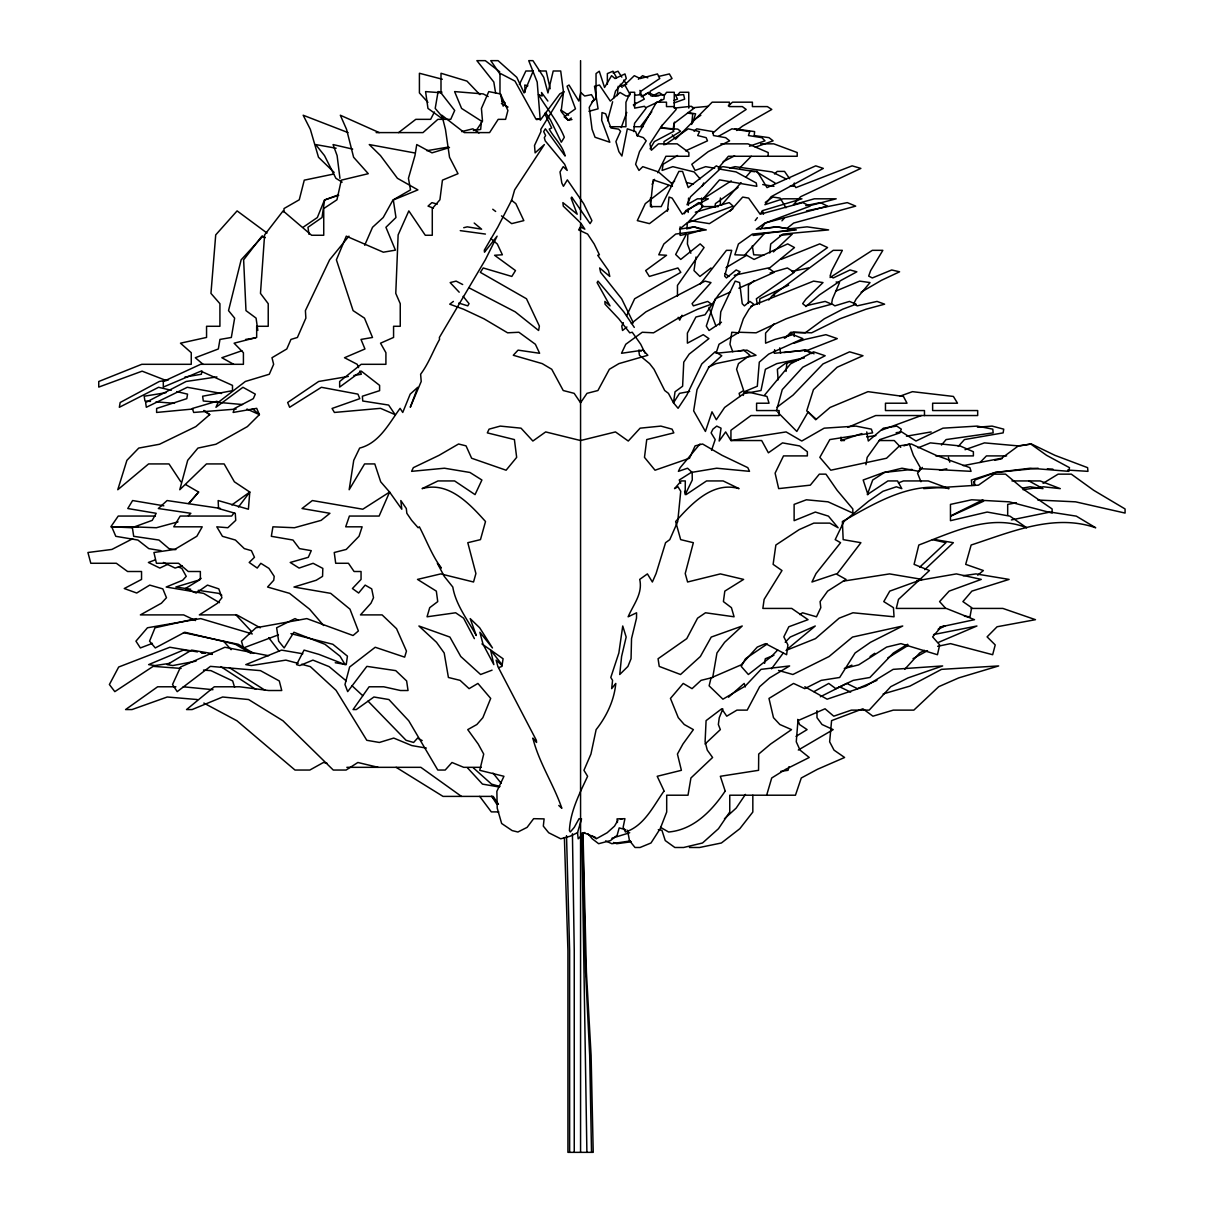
<?xml version="1.0" encoding="UTF-8"?>
<svg xmlns="http://www.w3.org/2000/svg" width="1213" height="1213" viewBox="0 0 1213 1213"><rect width="100%" height="100%" fill="white"/><g stroke="black" fill="none" stroke-linecap="round" stroke-linejoin="round"><path stroke-width="1.5" d="M817.001 710.682L816.986 717.671L822.035 724.51L833.164 729.62L798.306 750.043M663.981 144.938L663.996 141.587L680.599 131.292L677.794 129.124L662.055 128.002M688.196 212.427L688.287 208.848M688.362 205.27L688.544 198.098M686.952 229.181L687.301 223.04L703.146 206.119L698.627 202.616L682.297 214.216L672.138 198.098L669.06 197.067L667.408 211.229M719.688 324.902L720.765 311.847L735.199 281.113L739.612 282.584L742.235 303.659L744.388 305.858L749.861 301.415L753.773 304.175L749.012 309.224L743.357 318.792L738.672 332.817L731.788 332.256L729.968 344.265L732.773 351.785M633.808 131.595L634.551 123.332L646.089 108.23L644.528 106.289L634.657 108.124L634.657 92.279L630.26 92.279L625.938 102.256L625.938 126.728L610.063 126.728M786.054 371.405L786.934 362.141M617.281 95.645L618.221 86.214M673.715 129.427L674.443 122.119M691.668 124.454L692.744 113.81L687.528 113.067M715.048 207.029L715.397 203.632L738.08 187.439M759.323 304.22L759.869 298.762L788.662 285.161M769.785 253.001L770.695 244.01L783.022 234.064L828.631 229.909L807.054 226.846L787.677 228.984M774.637 349.678L774.273 353.286L806.296 350.132L814.059 353.802M794.303 182.996L793.969 186.317L790.345 185.801M764.615 663.344L765.267 658.75L773.924 655.278M696.004 256.989L693.988 270.575L699.916 276.443L711.015 267.967M673.033 129.943L674.064 123.332L694.033 108.23L691.334 106.289L674.261 108.124L674.261 92.279L666.634 92.279L664.497 95.13M974.024 485.488L974.873 480.014L995.403 472.464L1030.307 468.218L1068.896 471.341L1069.472 467.657L1046.607 455.345L1030.732 444.003L1020.027 445.853M865.946 464.7L867.174 457.362L879.925 439.576L899.91 432.874L901.289 429.159L896.786 426.097L883.413 428.174L868.296 441.032L866.749 431.919M201.949 370.935L201.373 374.241L184.922 377.076M743.296 395.438L744.191 391.769L757.306 386.234L759.293 362.141L768.693 354.12L802.885 338.624L793.029 334.682L774.94 339.428L765.585 343.173L765.585 333.09L774.212 323.704M788.981 766.707L788.041 770.316L780.732 771.347M612.641 101.756L608.304 117.782L608.304 121.361M613.611 98.192L615.537 91.066L626.302 78.496L624.968 73.932L615.036 78.557L611.579 75.691L604.559 87.472L599.283 71.233L596.038 73.568L596.038 98.814L591.671 102.195M776.441 410.889L782.249 389.631L802.748 367.251L825.158 355.727L813.559 351.831L790.542 363.915L764.569 395.12M766.661 795.212L771.711 777.988L785.706 769.3L809.238 757.488L800.049 750.119L796.274 741.81L797.957 720.628L825.052 708.786L833.756 716.186L851.405 710.121L869.205 710.121L890.751 686.679L908.082 677.885L942.653 665.937L893.193 669.349L865.794 686.103L827.13 699.188L804.826 686.74M692.668 122.68L695.595 113.81L687.695 112.566M711.561 450.25L715.2 439.576L711.106 432.874L712.91 429.159L716.762 426.097L721.038 428.174L719.157 441.032L725.647 431.919L730.939 440.546L761.673 440.546L768.39 452.813L782.506 442.881L799.685 445.944L807.358 451.752L807.358 455.906L783.507 455.906L775.107 473.146L778.67 488.612L810.314 485.155L819.336 474.147L825.947 474.147L837.122 490.295L852.83 508.96L852.83 513.069L828.07 501.833L806.387 499.786L794.121 504.396L794.121 520.68L815.333 512.053L828.449 516.147L838.138 527.776L829.798 523.121L813.802 523.121L799.2 529.611L775.865 545.016L773.121 564.363L781.991 570.55L764.129 599.389L762.856 608.426L791.725 608.426L808.025 619.676L788.829 626.757L783.825 636.87L787.904 644.922L786.615 654.717L765.539 643.633L757.276 647.075L741.158 664.86L711.045 677.885L709.12 685.845L722.918 699.188L745.237 686.103L761.051 669.349L789.618 665.937L769.664 677.885L759.656 686.679L747.208 710.121L736.943 710.121L726.739 716.186L721.72 708.786L706.087 720.628L705.102 741.81L707.285 750.119L712.592 757.488L690.925 777.988L688.014 795.212L666.695 795.212L666.695 812.028L660.206 828.691L650.987 842.99L640.07 847.493L635.006 847.493L629.456 840.579L627.546 830.268M621.238 127.577L626.772 112.415M722.857 708.923L719.279 717.671L718.354 724.51L720.34 729.62L705.041 744.024M533.204 70.991L524.092 92.946L516.783 77.329L498.073 60.65L490.78 60.65L500.211 74.402M364.688 245.253L372.543 227.286L383.217 217.521L392.982 199.993L410.51 189.895L408.447 178.296L414.952 155.598L416.756 144.559L431.995 152.853L449.492 147.561M684.39 213.761L685.8 210.531L708.377 198.811L697.445 198.811L686.998 204.709L690.576 196.733L720.719 168.395L716.352 165.847L688.226 187.621L682.555 171.397L678.886 171.397L661.206 206.589L650.471 206.589L650.471 197.962M634.081 106.092L635.642 102.756M639.554 94.417L641.131 91.066L659.781 78.496L657.476 73.932L640.267 78.557L634.293 75.691L623.467 86.168M662.419 124.848L660.933 128.002L672.897 129.124L673.852 131.292L654.383 141.587L650.062 148.774M623.376 322.673L621.769 326.085L622.527 330.497L626.909 327.01M626.605 315.835L634.657 298.762L680.811 272.349L677.915 267.967L649.334 276.443L645.65 270.575L666.559 255.276L658.765 254.791L663.845 244.01L675.717 234.064L706.269 229.909L693.881 226.846L679.538 229.181L686.952 223.04L733.107 206.119L729.225 202.616L695.292 212.199M702.13 186.317L703.692 182.996M682.009 315.244L679.705 320.126L678.203 317.306M519.391 84.501L525.881 70.991L533.371 70.991M249.529 634.005L251 630.957L235.686 614.612M652.109 184.315L654.535 179.357M657.795 172.762L665.922 156.265L688.878 156.265L688.878 152.535L677.188 143.847L658.447 143.847L651.366 150.26L649.91 143.847L661.585 126.061L676.187 109.458L673.973 106.592L666.483 106.592L666.483 102.18L656.551 102.18L637.234 135.977M434.451 111.96L430.63 119.344L415.801 119.344L398.607 132.596M648.788 94.22L650.486 91.066L672.032 78.496L669.364 73.932L658.538 76.464M617.887 820.337L614.521 826.129L607.167 832.74L596.265 838.805L592.551 836.242M663.784 791.361C653.185 806.372 644.148 825.886 625.453 832.012L623.118 827.372L624.922 818.684L620.283 818.836M745.449 794.394L736.17 808.101L724.464 818.745M771.498 668.833L783.28 652.988M659.144 102.256L661.282 99.405M233.927 513.069L231.668 516.056L180.176 516.056L173.762 526.821L202.222 526.821L196.855 536.252L174.717 549.428L153.93 552.506L156.432 563.272L178.538 563.272L188.273 571.505L200.357 571.505L200.357 579.42L185.407 588.532L196.172 593.021L207.468 585.106L218.81 588.881L221.949 597.706L217.567 603.21L199.341 614.9L236.823 614.9L260.264 627.818M238.461 507.064L249.787 492.069L234.382 481.804L224.147 463.927L206.468 463.927L179.767 489.734L187.697 460.318L197.946 448.082L215.929 444.246L247.361 426.612L259.4 414.634L256.686 408.341L233.123 412.45L234.534 408.463L253.32 398.652L255.306 394.134L242.949 387.296L215.959 407.28L218.052 402.504L245.344 381.473L269.301 374.241L273.638 364.309L271.985 357.729L286.784 348.98L290.953 339.428L297.412 337.472L305.873 318.124L305.403 310.619L329.602 259.84L348.935 236.156M640.676 126.334L651.775 111.748M755.199 220.554L757.382 217.688M760.657 213.397L762.841 210.531L801.945 198.811L783.007 198.811L764.918 204.709L771.104 196.733L823.309 168.395L815.743 165.847L767.041 187.621L757.2 171.397L750.847 171.397L745.95 177.022M760.551 229.181L765.236 223.04L810.178 206.119L802.733 202.616L760.142 214.216L748.648 198.098L742.69 197.067L730.196 211.047M837.364 573.537L860.912 542.696L843.171 539.633L842.383 521.529C874.664 503.395 910.326 481.258 949.036 488.642L928.233 480.939L903.473 480.939L898.408 482.895M724.995 791.361C711.697 810.981 693.502 829.844 668.59 832.012L660.569 827.372M700.326 283.978L726.451 250.333L731.712 250.333L724.631 276.079L726.451 277.959L736.155 269.968L740.082 271.803L731.045 280.279L718.49 294.911L705.041 314.774L695.928 317.002L687.392 333.09L687.392 343.173L703.237 334.682L708.923 338.624L689.181 354.12L683.753 362.141L682.616 386.234L675.034 391.769L673.488 402.792L678.082 408.296L686.801 395.12L701.796 363.915L715.094 351.831L721.78 355.727L708.847 367.251L697.02 389.631L693.654 410.889L705.42 431.449L711.986 411.814L716.322 419.743L724.631 407.447L746.511 391.663L766.98 396.439L769.042 403.216L756.594 403.216L756.594 410.555L779.125 410.555L779.125 415.543L750.968 415.543L730.939 430.266L730.939 440.546L786.1 431.919L801.763 441.032L824.173 428.174L855.893 426.097L871.389 429.159L872.617 432.874L829.813 439.576L819.836 457.362L830.784 470.219L886.551 458.241L899.485 445.853L911.342 444.003L936.163 455.345L969.854 467.657L971.067 471.341L919.56 468.627M699.962 444.003L680.19 467.657L678.401 471.341L687.544 468.218L692.168 472.464L692.274 480.014L685.193 494.616L685.3 480.939L681.251 480.939L674.534 488.642L677.991 486.792L680.736 491.28L677.733 521.529L669.788 539.633L665.573 542.696L656.081 573.537L652.367 581.997L647.408 573.901L639.706 579.405C642.996 593.627 633.292 604.665 628.137 616.795L636.582 612.777L636.507 618.175L631.533 638.629L631.048 658.75L627.909 666.422L619.737 674.504L621.587 656.521L626.166 637.068L622.739 625.999L618.857 652.988L610.791 677.476L612.565 680.357L611.67 688.65L615.764 683.435C614.278 700.341 606.561 716.383 596.129 729.62L590.943 754.061L583.938 770.316L587.608 776.29C579.632 793.438 570.231 811.421 569.428 830.587L570.292 832.012L574.249 827.372L579.071 818.684L581.543 818.881L577.524 832.74L578.192 838.805L584.727 832.482M768.724 300.005L772.241 295.684L833.24 250.333L842.353 250.333L831.739 270.696L830.086 276.079L833.24 277.959L850.04 269.968L856.848 271.803L841.2 280.279L819.457 294.911L805.75 306.586M922.38 467.399L917.528 473.146L920.955 481.743M941.47 445.05L946.095 439.576L993.159 432.874L992.795 429.159L977.117 426.097L942.956 428.174L915.997 441.032L901.653 431.919L896.134 432.707M188.879 503.501L198.614 492.069L185.68 484.594M718.672 167.667L728.407 156.265L797.199 156.265L797.199 152.535L773.818 143.847L760.687 143.847M677.476 95.13L679.947 92.279L688.757 92.279L688.757 108.124M702.509 199.432L719.536 179.873L756.806 186.317L756.275 182.996L736.094 171.928L718.202 168.834M721.462 205.179L741.052 182.647M188.773 503.365L198.614 492.069M781.96 220.842L784.22 218.264M958.27 446.414L964.441 439.576L1003.151 432.874L1003.727 429.159L992.082 426.097L977.451 427.203M262.842 236.156L241.144 259.84L228.529 310.619L234.64 318.124L231.334 337.472L219.962 339.428L218.34 348.98L195.308 357.729L203.071 364.309M904.701 669.318L919.666 652.988L924.412 650.32M785.63 337.593L790.8 332.256L805.265 332.817L824.309 318.792L842.641 309.224L856.105 304.175L849.464 301.415L834.847 305.858L831.633 303.659L832.421 299.095L839.517 282.584L836.106 281.992M777.669 650.032L771.407 656.521L748.36 674.504L741.234 666.422L745.495 658.75L767.268 643.936M785.205 642.253L790.209 637.068L815.272 625.999L787.04 649.44M979.983 462.547L986.442 455.906L1006.623 455.906M739.687 168.016L751.272 156.265M774.576 174.005L777.184 171.397L784.523 171.397L789.693 178.766M188.379 515.661L190.85 513.311L158.342 508.52L167.091 500.544L220.387 508.414M773.439 251.925L792.377 234.018L779.686 235.458M924.761 569.685L953.357 542.696L935.314 539.633M694.079 131.292L696.732 128.821L712.865 131.611L713.487 135.553L725.632 137.66L729.635 140.844L708.256 151.625L691.804 164.271L695.079 170.427L705.663 166.666L714.624 168.213M919.757 567.108L945.913 542.696L932.388 539.633M712.804 133.172L720.886 126.061L746.177 109.458L742.341 106.592L729.377 106.592L729.377 102.18L712.167 102.18L675.535 139.192L672.275 134.886M728.513 697.217L744.176 683.435L745.328 686.922M728.285 105.895L732.516 102.18L752.394 102.18L752.394 106.592L767.359 106.592L771.802 109.458L742.599 126.061L736.761 130.504M203.936 410.388L209.713 414.634L195.824 426.612L159.525 444.246L138.752 448.082L126.91 460.318L117.767 489.734L148.593 463.927L169.016 463.927L180.828 481.804M638.372 79.239L642.602 75.691L647.772 77.844M754.152 280.658L748.391 285.389L748.391 303.326M768.557 268.831L794.485 247.558L787.692 243.889L754.077 259.43L745.252 254.487L763.993 234.018L753.015 235.458M977.693 575.159L983.409 570.55L965.684 564.363L971.143 545.016C1010.641 532.143 1054.006 513.205 1095.703 527.776L1076.325 516.147L1050.094 512.053L1011.369 519.922M631.306 323.507L645.923 311.847L705.026 281.113L711 282.584L692.077 303.659L693.366 305.858L707.74 301.415L711.409 304.175L697.596 309.224L677.172 318.792L653.519 332.817L642.253 332.256L625.772 344.265L621.511 353.286L643.072 350.132L647.863 355.273L618.933 363.612L609.381 369.268L597.918 390.525L586.986 393.346L580.572 402.792L574.158 393.346L563.226 390.525L551.748 369.268L542.211 363.612L513.281 355.273L518.057 350.132L539.633 353.286L535.373 344.265L518.891 332.256L507.61 332.817L483.957 318.792L463.548 309.224L449.72 304.175L453.404 301.415M787.207 228.165L793.681 223.04L855.681 206.119L847.296 202.616L806.539 210.85M571.247 118.01L568.336 120.269L564.106 116.827M668.757 185.528L645.316 203.632L637.31 220.614L649.471 223.632L668.393 209.243M671.684 183.269L674.61 181.01M777.033 407.189L793.044 395.12L823.02 363.915L849.6 351.831L862.989 355.727L837.122 367.251L813.453 389.631L806.736 410.889L816.425 419.364M231.865 504.942L249.787 492.069L248.392 509.217L218.158 500.544L218.537 508.52L235.261 513.311L235.747 520.362L227.832 527.731L216.809 526.821L222.434 536.313L235.413 540.043L244.313 548.61L251.409 550.657L254.457 557.313L249.196 562.468L257.247 568.063L260.825 563.302L268.952 568.397L274.199 576.357L273.744 580.254L267.557 587.031L289.573 593.354L309.573 609.169L323.613 625.499M565.228 116.099L575.478 108.821L567.077 86.214L569.018 85.031L578.844 101.058L580.815 92.491L584.666 96.024L591.459 94.659L594.082 99.117L589.245 107.366L592.065 129.26L595.037 137.266L609.821 142.224L601.678 120.299L601.997 112.566L605.681 113.81L610.943 128.002L618.615 129.124L620.556 131.292L615.916 141.587L618.888 151.655L621.905 156.037L627.318 128.821L635.657 131.611L637.113 135.553L643.39 137.66L646.211 140.844L639.494 151.625L635.612 164.271L638.978 170.427L642.769 166.666L658.492 171.928L671.183 182.996L672.411 186.317L653.17 179.873L650.653 203.632L651.912 207.029M792.605 272.425L827.584 247.558L819.745 243.889L780.929 259.43M765.282 202.374L772.878 197.067L780.126 198.098L785.979 207.772M870.085 656.521L874.755 653.276M665.421 144.529L688.271 128.821L699.537 131.611L697.687 135.553L706.178 137.66L707.482 140.844L685.588 150.852M303.083 227.286L317.351 217.521L324.493 199.993L338.23 194.944M201.07 578.313L198.204 580.254L175.84 587.031L190.729 589.23M799.822 614.582L802.506 612.777L816.485 616.795L820.807 607.668L820.079 601.603L827.63 591.125L846.052 579.405L836.136 573.901L811.952 581.997L816.031 573.537L840.579 542.696L835.196 539.633L843.914 521.529L868.584 501.196L882.973 491.28L896.362 486.792L901.805 488.642L897.559 480.939L887.931 480.939L867.31 494.616L872.708 480.014L884.504 472.464L901.987 468.218L918.984 471.341L920.349 467.657L913.404 455.345L909.401 444.003L903.882 445.853M721.477 322.218L709.074 330.497L706.3 326.085L715.321 298.762L730.469 291.969M642.693 96.297L648.439 92.491L651.154 96.024L664.375 94.659L663.966 99.117L646.438 107.366M693.139 120.314L700.826 115.28M784.326 338.26L793.469 332.256L811.633 332.817L839.957 318.792L866.037 309.224L884.611 304.175L877.029 301.415L857.182 305.858L853.755 303.659L856.12 299.095L870.039 282.584L859.653 281.113L835.712 291.12M908.385 645.255L887.764 657.962M830.071 277.55L872.329 250.333L882.852 250.333L870.6 270.696L868.675 276.079L872.329 277.959L891.722 269.968L899.576 271.803L881.517 280.279L861.124 292.166M701.948 199.675L731.227 180.873M732.834 208.879L709.438 223.632L690.182 220.614M1043.074 483.32L1058.115 474.147L1071.306 474.147L1093.671 490.295L1125.073 508.96L1125.073 513.069L1075.567 501.833L1037.858 500.044M907.673 644.255L893.39 652.988L869.903 677.476L853.239 680.357L835.848 688.65L828.752 683.435L813.938 691.637M677.521 155.507L663.147 164.271L662.101 170.427L672.836 166.666L694.109 171.928L700.098 178.842M796.031 736.336L807.1 729.62L799.534 724.51L797.745 719.385M725.965 267.709L746.662 255.276L734.851 254.791L738.414 244.01L752.394 234.064L796.365 229.909L776.745 226.846L756.26 229.181L765.039 223.04L827.478 206.119L820.397 202.616L805.72 205.619M641.237 96.782L648.697 92.491L655.247 96.024L658.886 95.782M718.884 136.083L731.924 128.821L749.755 131.611L748.451 135.553L761.87 137.66L765.009 140.844L749.452 146.227M913.025 658.644L927.536 650.638M652.655 95.918L659.084 92.491L663.102 95.13M633.322 104.894L644.33 99.117L641.525 94.659L634.642 95.266M723.13 161.738L734.608 155.84M132.702 538.724L111.93 549.428L87.927 552.506L90.808 563.272L116.342 563.272L127.592 571.505L141.542 571.505L141.542 579.42L124.272 588.532L136.705 593.021L149.745 585.106L162.845 588.881L166.469 597.706L161.405 603.21L140.374 614.9L183.648 614.9L195.536 620.571M951.219 515.601L982.848 499.877M820.382 696.732L846.826 683.435L857.394 688.65L876.954 680.357M938.104 629.259L944.912 625.999L939.514 627.273M577.57 832.664L570.049 836.242L560.755 838.805L548.685 832.74L543.318 826.129L544.106 818.881L533.629 818.684L527.094 827.372L517.89 832.012L512.144 830.587L501.651 823.491L497.209 808.101L496.86 791.361L503.941 776.29L479.757 770.316L483.714 754.061L478.195 744.024L467.748 729.62L476.876 724.51L482.865 717.671L490.689 698.43L477.922 683.435L469.097 688.65L460.076 680.357L448.416 677.476L444.185 652.988L436.528 642.314L418.91 625.999L449.887 637.068L460.788 656.521L480.606 674.504L492.069 670.152M845.264 668.242L851.89 665.118M168.243 564.09L159.813 568.063L148.411 562.468L155.219 559.89M708.468 367.145L716.034 363.612L756.017 355.273L746.981 350.132L716.034 353.286L719.021 344.265L739.111 332.256L756.093 332.817L786.1 318.792L812.937 309.224L831.648 304.175L825.158 301.415L805.387 305.858L802.672 303.659L805.978 299.095L822.99 282.584L813.559 281.113L750.892 306.267M951.007 516.056L983.637 501.196M738.884 288.194L774.228 272.349L768.284 267.967L734.244 275.29M847.948 427.325L875.71 415.543L977.678 415.543L977.678 410.555L932.63 410.555L932.63 403.216L957.512 403.216L953.403 396.439L912.449 391.663L900.198 396.09M938.619 642.314L976.935 625.999L933.54 634.566M918.105 447.855L930.341 442.881L960.074 445.944L973.387 451.752L973.387 455.906L935.814 455.906M786.039 650.426L815.47 638.629L839.153 618.175L852.951 612.777L894.042 616.795L893.45 607.668L883.777 601.603L889.766 591.125L922.123 579.405L889.554 573.901L843.293 581.133M804.659 351.421L837.273 338.624L825.901 334.682L805.007 339.428L794.197 343.173M152.413 643.36L140.374 647.939L135.947 641.161L147.455 627.773L200.721 618.6L252.319 633.944M498.619 667.666L501.909 666.422L503.077 658.75L481.925 643.936M278.429 634.854L243.404 647.939L241.478 641.161L255.928 627.773L306.813 618.6L353.059 635.521L358.381 630.957L349.981 609.169L330.679 593.354L293.955 587.031L316.199 580.254L322.567 576.357L322.825 568.397L313.121 563.302L299.08 568.063L290.225 562.468L308.299 557.313L311.271 550.657L299.429 548.61L292.985 540.043L271.333 536.313L272.925 526.821L294.456 527.731L321.111 520.362L329.921 513.311L302.037 508.52L312.363 500.544L362.808 509.217L389.6 492.069L401.791 509.217L400.821 500.544L406.31 508.52L406.84 513.311L411.677 520.362L418.136 527.731L419.364 526.821C426.658 540.71 431.904 555.266 441.305 568.063L437.377 563.302L444.246 576.357L452.798 587.031C455.709 604.756 467.748 619.995 476.3 635.521L470.174 618.6L479.666 627.773L492.463 647.939L479.878 632.246L483.062 644.285L493.843 664.618L490.628 650.107L502 664.618L502.106 665.558L496.117 660.115L497.921 666.634L536.343 740.294L536.571 742.462L532.856 738.08C538.997 762.841 553.78 784.568 561.846 808.313L558.784 805.493M674.034 100.391L677.476 99.117L675.262 94.659M881.29 430.266L921.364 415.543M133.718 527.124L152.216 520.362L156.204 513.311L127.774 508.52L132.611 500.544L163.831 505.821M613.141 72.992L618.008 71.233L621.829 77.132M674.034 102.923L684.663 99.117L683.632 94.659L674.898 95.281M755.29 147.182L773.121 140.844L768.997 137.66L754.228 135.553L754.622 131.611L735.017 128.821M965.032 449.705L984.44 442.881L1018.784 445.944M241.933 350.724L221.858 357.729L233.669 364.309M688.65 228.605L693.76 226.846L702.918 229.909L687.877 234.064L687.422 244.01L690.849 253.244M182.102 565.683L175.127 568.063L163.437 562.468M338.745 195.232L324.614 199.993L322.021 217.521L307.981 227.286L308.981 234.321M841.003 437.12L841.003 440.546L861.821 433.572M611.913 838.259L629.699 832.74M473.373 130.488L476.967 129.412L482.501 121.148L481.425 108.427L488.778 91.597L500.363 93.917L503.198 106.198M216.975 401.23L192.336 408.463L193.686 412.45L236.156 409.069M883.14 693.957L909.917 686.103L941.546 669.349L998.663 665.937L958.755 677.885L938.741 686.679L913.844 710.121L893.314 710.121L872.92 716.186L862.883 708.786L831.587 720.628L829.647 741.81L834.013 750.119L844.612 757.488L817.441 769.3L801.277 777.988L795.455 795.212L729.756 795.212L729.756 812.028L718.49 828.691L702.524 842.99L683.616 847.493L674.853 847.493L665.255 840.579L661.919 830.268L658.31 829.677M770.149 272.955L787.404 267.967L794.272 272.349L756.381 298.762L757.246 304.22M799.109 359.685L785.054 363.612L777.366 369.268L778.124 379.896M588.942 111.308L598.07 108.821L594.522 86.214L599.465 85.031L610.291 101.058L620.04 92.491L626.06 96.024L629.486 95.721M178.053 521.848L156.416 527.731L132.262 526.821L133.688 536.313L158.948 540.043L168.971 548.61L175.87 549.625M729.589 168.076L735.048 166.666L772.029 171.928L786.342 179.039M810.906 205.376L836.197 198.811L814.332 198.811L793.423 204.709L800.58 196.733L860.866 168.395L852.117 165.847L795.88 187.621L793.818 184.664M719.385 167.606L723.024 166.666L754.789 171.624M844.324 668.454L858.713 664.86L886.642 647.075L900.941 643.633L937.452 654.717L939.681 644.922L932.63 636.87L941.288 626.757L974.524 619.676L946.307 608.426L896.286 608.426L898.499 599.389L929.431 570.55L914.086 564.363L918.817 545.016C952.493 532.325 990.505 513.16 1026.683 527.776L1009.913 516.147L987.185 512.053L950.461 520.68L950.461 504.396L971.689 499.786L1009.261 501.833L1052.126 513.069L1052.126 508.96L1024.924 490.295L1005.562 474.147L994.129 474.147L978.512 485.155L923.7 488.612M461.592 131.611L472.873 128.821L478.968 133.005M463.715 227.71L467.263 226.846L481.606 229.181L474.192 223.04M994.918 460.303L1002.059 458.666M783.901 352.558L805.129 350.132L811.649 353.559M196.415 618.6L155.037 627.773L149.563 641.161L155.294 647.939L184.755 632.246L235.352 644.285L250.97 653.413M792.119 271.439L808.358 267.967M333.605 174.066L304.266 180.161L299.262 199.781L283.994 208.56L283.994 212.123M937.664 646.317L950.507 643.633L992.659 654.717L995.221 644.922L987.094 636.87L997.086 626.757L1035.477 619.676L1002.878 608.426L971.204 608.426M804.325 357.926L776.836 363.612L765.403 369.268L760.991 390.525L745.54 393.346M571.96 119.526L568.336 120.269L561.134 111.505L563.514 92.279L560.709 70.991L553.219 70.991L547.958 92.946L543.742 77.329L532.947 60.65L528.732 60.65L537.192 82.044L540.255 120.239L559.784 93.917L564.06 91.597L540.801 129.412L540.968 131.58L534.524 145.454L535.115 152.853L544.364 144.559L514.63 189.895L511.75 199.993L497.724 227.286L484.321 250.151L484.487 252.198L497.103 236.156L485.306 259.84L439.379 337.472L439.531 339.428C432.965 351.103 428.78 363.339 420.623 374.241L421.214 381.473L410.282 407.28L417.757 387.296L410.191 394.134L402.746 412.45L400.093 408.341C388.994 423.489 379.335 443.079 359.654 448.082L353.741 460.318L349.162 489.734L364.582 463.927L374.787 463.927L380.7 481.804L389.6 492.069L379.123 516.056L349.405 516.056L345.705 526.821L362.126 526.821L359.033 536.252L346.251 549.428L334.242 552.506L335.698 563.272L348.449 563.272L354.075 571.505L361.049 571.505L361.049 579.42L352.422 588.532L358.639 593.021L365.158 585.106L371.709 588.881L373.513 597.706L370.981 603.21L360.473 614.9L382.11 614.9L396.545 628.683L406.461 651.093L404.657 657.143L375.211 647.257L349.617 667.029L344.977 684.526L347.691 691.637L366.857 666.362L395.756 670.637L406.628 680.948L408.038 690.515L400.487 690.515L383.717 686.785L369.101 686.785L353.074 709.56L356.288 709.56L373.907 697.005L388.903 699.537L408.751 720.78L437.787 770.043L445.201 770.043L451.994 762.492L463.7 767.329L481.318 767.329M939.499 470.219L946.792 468.809M963.243 465.64L1001.604 458.241L1018.42 445.853L1031.444 444.003L1054.946 455.345L1087.591 467.657L1087.955 471.341L1067.652 470.068M196.051 661.13L172.777 665.558L167.212 664.618L191.609 650.107L211.471 653.458M1016.433 502.743L1007.685 504.396L1007.685 515.252M689.681 391.465L679.523 393.346L673.488 402.792L668.424 393.346L664.709 390.525L654.019 369.268L649.592 363.612L639.463 355.273L638.72 350.132L641.283 351.012M738.414 351.118L743.796 350.132L749.877 355.273L738.474 363.612L736.594 369.268L743.645 390.525L739.142 393.346L739.93 396.499M619.873 85.926L624.831 85.031L630.199 94.659M906.46 436.195L931.175 431.919M1022.711 488.081L1030.125 486.792L1042.998 488.642L1028.912 480.939M916.755 580.754L956.39 573.901L981.256 579.405L949.127 591.125L939.59 601.603L945.063 607.668M168.455 379.896L159.312 381.473L120.163 402.504L119.344 407.28L158.585 387.296L171.26 390.283M536.495 119.617L540.164 118.995L535.903 118.995L514.964 81.089L499.983 73.265L499.983 92.916L507.898 110.474L505.594 119.344L498.194 119.344L489.597 132.596L464.306 132.596L441.866 115.235L445.459 129.351L449.523 157.25L458.014 173.686L442.427 180.161L439.91 199.781L432.283 208.56L432.283 235.261L425.278 235.261L408.826 210.895L398.137 234.897L395.772 293.394L400.245 303.69L400.245 326.282L393.573 326.282L393.573 337.426L380.533 343.188L385.916 352.71L385.916 364.309L361.186 364.309L339.655 381.504L339.655 387.083L361.353 371.163L379.608 385.385L379.608 390.662L362.369 396.226L362.748 401.003L388.645 405.066L395.135 414.634L380.533 408.341L334.424 412.45L332.059 408.463L359.806 398.652L357.941 394.134L321.4 387.296L289.634 407.28L287.648 402.504L318.67 381.473L348.343 376.439M475.193 130.337L480.666 129.412L481.47 121.148L461.592 108.427L454.602 91.597L483.214 93.917L488.172 96.54M426.87 150.7L448.689 147M353.908 375.499L361.322 374.241L359.958 370.935M165.938 392.709L144.165 396.226L144.938 401.003L150.488 401.442M630.442 840.897L611.883 843.702L605.575 840.912M245.602 339.428L255.518 337.972M216.945 376.925L186.15 381.473L145.636 402.504L146.318 407.28L187.302 387.296L221.524 393.482M169.608 663.375L154.991 665.558L148.623 664.618L183.36 650.107L190.593 651.184M764.129 228.666L776.684 226.846L794.424 229.909L759.414 234.064M866.689 436.892L875.892 435.588M1023.014 489.703L1043.423 486.792L1060.298 488.642L1040.148 480.939L1011.976 480.939M963.077 575.735L975.949 573.901L1009.095 579.405L971.871 591.125L962.91 601.603L971.658 607.668L969.991 616.795L964.441 616.265M631.23 841.792L616.72 843.702L613.535 842.489M912.04 469.431L883.807 472.464L863.171 480.014L867.977 494.616M1038.116 468.218L995.145 472.464L971.37 480.014L971.916 485.488M192.822 409.024L156.598 412.45L156.644 408.463L186.787 398.652L187.56 394.134L176.689 391.572M692.335 107.79L708.483 106.289M622.269 818.775L617.038 818.881L617.432 822.505M538.769 70.991L546.168 70.991L550.202 88.731M633.99 126.728L642.981 126.728M376.136 132.596L422.988 132.596L437.878 119.344L450.72 119.344L454.693 110.474L441.001 92.916L441.001 73.265L466.944 81.089L479.893 94.629M720.871 143.847L747.921 143.847L768.178 152.535L768.178 156.265M701.645 206.589L718.369 206.589M841.003 440.546L844.521 440.546M879.167 440.546L894.254 440.546L900.713 447.354M155.4 516.056L118.237 516.056L110.838 526.821L138.221 526.821M175.9 686.785L157.629 686.785L125.576 709.56L132.005 709.56L167.258 697.005L197.219 699.537M183.208 686.785L212.957 689.697M346.842 767.329L420.85 767.329L461.456 796.395M498.786 811.891L491.31 811.891L479.711 796.395M689.439 847.493L699.552 847.493L721.401 842.99L739.839 828.691L752.833 812.028L752.833 795.212M132.035 527.731L111.717 526.821L115.796 536.313L137.873 540.043L148.79 548.61L160.859 550.657M763.796 255.276L753.713 254.791L752.303 245.814M1047.35 468.794L1052.884 469.143M441.759 92.825L425.581 91.597L427.962 108.427L442.745 119.026M181.116 668.424L153.156 666.362L114.81 691.637L109.397 684.526L118.677 667.029L169.865 647.257L197.461 651.897M203.496 670.092L210.941 670.637L232.684 680.948L234.579 687.331M156.037 401.867L174.52 403.323M242.539 404.551L203.299 401.003L202.632 396.226L232.487 390.662L232.487 385.385L200.873 371.163L163.3 387.083L163.3 381.504L200.585 364.309L243.419 364.309L243.419 352.71L234.094 343.188L256.671 337.426L256.671 326.282L268.225 326.282L268.225 303.69L260.477 293.394L264.601 234.897L283.114 210.895L311.605 235.261L323.735 235.261L323.735 208.56L336.956 199.781L341.293 180.161L368.282 173.686L353.605 157.25L346.554 129.351L340.337 115.235L379.199 132.596M441.835 91.945L438.09 91.597L435.209 108.427L443.67 118.328M460.258 230.637L485.427 234.064M198.174 590.337L218.658 593.354L221.797 595.219M201.434 652.776L205.058 653.307M208.666 653.852L212.29 654.383L208.515 653.746M762.719 184.558L773.955 186.317M201.146 652.518L204.83 653.125M302.81 653.777L281.552 650.107L245.784 664.618L251.243 665.558L285.874 660.115L298.11 663.375M335.243 662.738L346.236 664.618L347.434 656.157L332.862 644.285L290.908 633.626M426.354 748.087L411.798 745.57L393.74 738.08L379.366 742.462L366.796 740.294L336.062 690.318L310.346 666.634L301.612 664.299M498.952 786.949L482.471 784.114L467.43 767.753M336.137 148.213L315.668 144.559L324.493 155.598L335.895 178.296L342.157 182.162M414.164 152.853L369.268 144.559L380.488 155.598L397.424 178.296L417.894 189.895L393.315 199.993L395.969 217.521L385.931 227.286L395.423 250.151L383.338 252.198L346.296 236.156L336.395 259.84L353.104 310.619L364.476 318.124L372.512 337.472L361.004 339.428L364.961 348.98L344.522 357.729L357.198 364.309L358.578 367.615M268.604 655.733L224.89 647.257L180.555 667.029L172.519 684.526L177.219 691.637L210.41 666.362L260.461 670.637L279.293 680.948L281.75 690.515L268.664 690.515L239.613 686.785L214.292 686.785L186.529 709.56L192.109 709.56L222.631 697.005L248.589 699.537L282.978 720.78L333.272 770.043L346.099 770.043L357.865 762.492L378.153 767.329M327.025 763.235L323.416 762.492L309.831 770.043L295.002 770.043L236.944 720.78L203.845 703.07M183.481 632.625L238.248 644.285L253.729 653.413M352.665 149.123L333.059 144.559L337.108 155.598L339.943 178.296M686.497 182.45L693.442 184.179M527.867 85.82L524.759 85.031L525.153 92.158M442.305 79.239L419.41 73.265L419.41 92.916L427.916 102.377M595.735 837.516L583.574 832.664M437.271 204.133L431.904 202.616L428.022 206.119L433.359 208.075M778.519 670.455L792.877 674.504L829.07 656.521L852.496 637.068L902.745 625.999L870.464 642.314L855.089 652.988L839.684 677.476L821.246 680.357L804.75 688.65L793.56 683.435L768.981 698.43L773.485 717.671L779.853 724.51L791.543 729.62L770.634 744.024L758.701 754.061L758.565 770.316L720.325 776.29L725.283 791.361M625.863 829.798L619.191 827.888L617.114 835.332L610.427 840.609L598.646 843.702L592.278 838.835L587.971 833.771M499.999 786.54L491.523 784.114L473.297 767.814M458.787 303.083L467.778 305.858L469.052 303.659L463.108 296.351M348.055 132.596L303.174 115.235L310.346 129.351L318.488 157.25L334.136 172.428M166.469 380.639L142.133 371.163L98.753 387.083L98.753 381.504L141.8 364.309L191.26 364.309L191.26 352.71L180.494 343.188L206.559 337.426L206.559 326.282L219.917 326.282L219.917 303.69L210.956 293.394L215.717 234.897L237.096 210.895L266.996 233.048M178.432 566.941L181.829 568.397L186.241 576.357L182.663 580.254L166.181 587.031L203.602 593.354L219.477 602.664M246.936 409.039L259.4 414.634L252.365 408.66M265.253 237.687L261.872 236.156L243.631 259.84L245.981 310.619L256.079 318.124L257.823 330.436M501.955 101.376L505.154 102.862M839.29 686.634L850.662 692.123M298.413 620.283L295.047 618.6L276.625 627.773L278.656 641.161L284.16 647.939L293.91 632.246L324.963 644.285L339.989 656.157L345.129 664.618L318.943 654.383L304.069 650.107L296.548 664.618L299.823 665.558L312.909 660.115L329.132 666.634L346.16 680.842M462.684 284.524L456.118 281.113L450.144 282.584L459.211 292.212M469.249 287.936L515.222 311.847L538.617 330.497L539.376 326.085L526.487 298.762L480.333 272.349L483.229 267.967L511.81 276.443L515.495 270.575L494.586 255.276L502.379 254.791L497.3 244.01L490.704 238.491M501.409 103.56L508.02 107.078M422.2 740.582L417.606 738.08L413.603 742.462L406.067 740.294L368.024 701.129M756.654 171.928L775.062 182.996M396.135 767.329L443.033 796.395L493.221 796.395L498.24 804.143M229.272 667.62L265.162 690.318M220.827 666.634L255.716 689.287M204.193 411.04L209.713 414.634M560.922 110.11L568.594 115.174M492.751 209.243L495.662 211.456M501.485 215.884L511.659 223.632L523.834 220.614L515.828 203.632L511.431 200.236M725.04 273.516L728.877 276.443M499.711 71.764L485.306 60.65L476.891 60.65L493.827 82.044L495.601 93.128M351.846 685.588L362.778 695.716M777.715 412.177L796.82 431.449L808.192 411.814L815.682 419.743L830.101 407.447L867.992 391.663L903.458 396.439L907.021 403.216L885.46 403.216L885.46 410.555L924.473 410.555L924.473 415.543M223.677 641.283L231.107 649.698M491.72 796.168L498.422 804.219M493.039 773.136L501.242 783.31M268.695 637.644L279.005 651.093M547.867 101.058L541.529 92.491L542.181 96.024L538.466 94.659C546.851 108.685 557.965 121.694 564.333 137.266L561.316 142.224L550.641 120.299L545.562 112.566L544.804 113.81L551.703 128.002L549.231 129.124C554.098 138.07 562.711 145.469 565.122 156.037L545.38 128.821L543.682 131.611L545.607 135.553L544.319 137.66L545.198 140.844L564.667 164.271L567.214 170.427L563.211 166.666L560.012 171.928L561.801 182.996L563.423 186.317L567.35 179.873L583.65 203.632L591.914 220.614L590.079 223.632L571.717 197.067L571.096 198.098L577.191 214.216L562.908 202.616L563.272 206.119L580.769 223.04L584.848 229.181L580.496 226.846L578.631 229.909L587.592 234.064L594.188 244.01L599.419 254.791L597.721 255.276L608.486 270.575L609.775 276.443L599.677 267.967L600.617 272.349L621.647 298.762L633.368 322.87M634.293 327.389L623.785 311.847L597.994 281.113L597.084 282.584L610.033 305.858L604.893 301.415L605.029 304.175L618.782 318.792L629.729 332.817L632.261 332.256L640.737 344.265L645.134 353.286M623.755 80.088L626.621 84.531M492.084 796.835L496.799 804.219M616.644 77.723L612.99 71.233L607.364 73.568L607.364 84.394M620.283 84.228L622.117 87.472M474.374 638.629L463.578 618.175L455.648 612.777L427.052 616.795L429.72 607.668L437.741 601.603L436.331 591.125L417.515 579.405L440.759 573.901L473.54 581.997L475.905 573.537L467.793 542.696L480.469 539.633L485.518 521.529C469.628 503.835 448.537 481 422.079 488.642L437.984 480.939L454.602 480.939L475.041 494.616L481.91 480.014L469.931 472.464L444.443 468.218L411.601 471.341L413.345 467.657L439.03 455.345L458.544 444.003L466.035 445.853L471.63 458.241L506.094 470.219L516.662 457.362L514.403 439.576L487.323 432.874L489.066 429.159L500.241 426.097L521.029 428.174L532.871 441.032L545.668 431.919L580.572 440.546L615.476 431.919L628.273 441.032L640.115 428.174L660.888 426.097L672.078 429.159L673.822 432.874L646.741 439.576L644.482 457.362L655.035 470.219L689.515 458.241L695.11 445.853L702.6 444.003L722.099 455.345L747.799 467.657L749.528 471.341L716.701 468.218L691.198 472.464L679.235 480.014L680.766 483.259M684.572 491.371L686.103 494.616L706.542 480.939L723.16 480.939L739.066 488.642C712.592 481 691.516 503.835 675.626 521.529L680.675 539.633L693.351 542.696L685.224 573.537L687.589 581.997L720.37 573.901L743.614 579.405L724.813 591.125L723.403 601.603L731.424 607.668L734.092 616.795L705.496 612.777L697.566 618.175L686.77 638.629L658.068 658.75L659.235 666.422L680.538 674.504L700.356 656.521L711.243 637.068L742.235 625.999L724.616 642.314L716.959 652.988L712.713 677.476L701.053 680.357L692.047 688.65L683.222 683.435L670.455 698.43L678.279 717.671L684.253 724.51L693.381 729.62L682.949 744.024L677.43 754.061L681.388 770.316L657.203 776.29L664.284 791.361M973.614 481.743L975.207 485.17M708.968 307.298L715.943 326.085M762.325 210.637L763.523 214.216M639.903 90.384L641.45 95.721M948.399 457.362L949.764 462.183M779.747 347.873L780.596 353.286M564.394 837.546L567.927 950.674L567.927 1152.35L593.218 1152.35L591.095 1055.249L586.41 972.189L582.998 833.119M566.516 835.651L569.625 950.674L569.625 1152.35M582.68 833.119L585.621 972.189L589.685 1055.249L591.519 1152.35M572.43 833.771L574.249 950.674L574.249 1152.35M581.785 833.119L586.895 1152.35M794.197 333.09L794.197 336.456M774.364 292.56L774.364 296.154M720.386 197.962L720.386 204.861M701.645 197.962L701.645 204.861M680.129 226.861L680.129 235.458L686.467 234.018L675.656 254.487L680.751 259.43L700.159 243.889L704.071 247.558L677.461 285.389L677.461 296.154M580.572 60.65L580.572 219.735M580.572 223.419L580.572 1152.35"/></g></svg>
